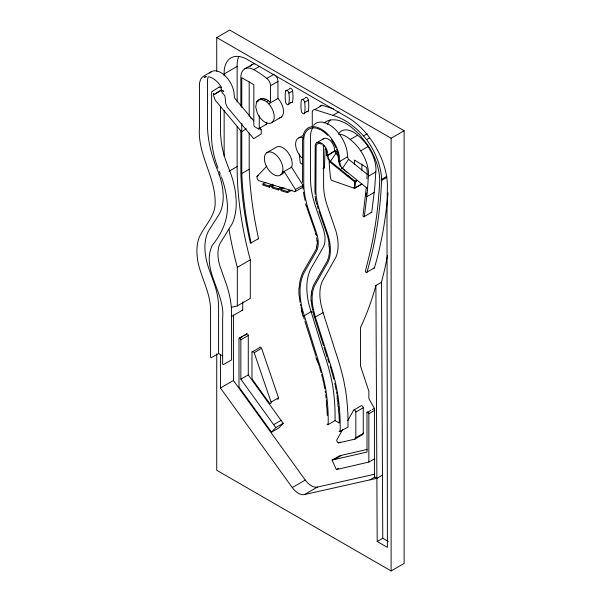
<?xml version="1.0" encoding="UTF-8"?>
<svg xmlns="http://www.w3.org/2000/svg" width="601" height="601" viewBox="0 0 601 601"><rect width="100%" height="100%" fill="white"/><g stroke="black" fill="none" stroke-linecap="round" stroke-linejoin="round"><path stroke-width="0.9" d="M329.123 161.226A199.494 115.182 60 0 0 330.46 177.205L331.136 180.195L354.462 188.353L354.462 181.059M354.477 164.629L354.477 160.069L366.64 167.551A27 15.588 60 0 1 367.226 173.223L366.918 178.963M342.69 429.505L336.74 440.052A1.961 1.127 60 0 0 338.566 442.899L354.658 439.188A3.906 2.254 60 0 0 355.837 437.708L355.852 411.858A1.788 1.029 60 0 0 353.719 410.055L347.709 420.632M361.892 170.383L361.892 163.998M353.643 410.137L361.141 405.773A1.788 1.029 60 0 1 363.267 407.576L363.259 433.419A3.906 2.254 60 0 1 362.072 434.906L354.658 439.188M324.089 123.047A39.869 23.018 60 0 1 332.12 119.787L335.951 119.907A39.869 23.018 60 0 1 352.637 128.268L359.105 134.106L367.737 145.029A44.632 25.768 60 0 1 379.592 183.297A541.238 312.482 60 0 1 367.219 263.711L365.363 271.434A1.262 0.729 60 0 0 366.249 272.463A1.262 0.729 60 0 0 367.001 272.148A541.238 312.482 60 0 0 380.899 192.913L381.627 180.383L381.365 175.582A48.253 27.856 60 0 0 366.587 139.627L363.53 135.916A65.96 38.081 60 0 0 332.939 115.354L314.811 109.577A6.371 3.674 60 0 0 312.272 111.771L312.272 126.308M363.289 432.915L363.259 433.419L355.837 437.708M298.922 288.21L298.952 295.129M311.025 295.94L311.048 301.003M325.126 149.303L324.382 167.867L322.895 168.723M366.249 188.045L363.012 215.564A0.939 0.541 60 0 0 363.567 216.758A0.939 0.541 60 0 0 364.326 216.555L367.271 192.59L368.548 173.989A28.878 16.67 60 0 0 362.08 153.097C358.451 146.854 353.32 141.611 347.506 137.374A24.085 13.906 60 0 0 339.956 134.248L338.461 134.203M364.326 216.555L371.749 212.266L374.693 188.308L375.971 169.7A28.878 16.67 60 0 0 369.495 148.815C365.874 142.565 360.743 137.321 354.921 133.084A24.085 13.906 60 0 0 347.378 129.966L345.064 129.891A24.085 13.906 60 0 0 339.445 132.611M242.03 310.477L241.993 310.462A1.157 0.669 60 0 0 242.699 310.093L242.706 301.957M266.686 122.296L266.679 124.144A1.39 0.804 60 0 1 265.875 124.61M353.869 187.587L355.041 187.925L355.634 180.781L355.153 180.931M366.152 194.611L366.287 192.898M317.02 244.322L316.599 247.199M302.799 139.793L303.212 136.389M311.235 293.551L311.588 291.267M251.984 352.043L251.999 351.901A1.788 1.029 60 0 1 254.133 352.562L271.111 402.152A1.961 1.127 60 0 1 269.286 402.903L253.194 380.613A3.906 2.254 60 0 1 251.984 377.218L251.984 352.043L259.399 347.754M211.394 71.669L203.611 76.177C200.546 78.032 199.472 81.728 199.434 85.109L199.434 128.021C197.489 154.269 215.323 176.664 215.15 202.282C215.699 216.255 204.167 225.721 198.969 237.981C196.279 245.689 196.527 254.08 197.984 262.021C201.403 278.548 210.943 293.784 210.56 311.093L210.56 357.227L211.259 357.625L218.591 353.516L218.591 307.374A57.996 33.483 60 0 0 213.873 282.598L209.156 269.518A51.971 30.005 60 0 1 209.313 229.725L218.591 215.188A54.683 31.568 60 0 0 223.174 194.581L222.851 190.397A54.683 31.568 60 0 0 220.056 177.19L219.132 174.478M221.544 177.378C224.128 184.515 225.961 191.847 226.81 199.231C229.537 216.781 223.091 231.888 212.176 245.463C201.08 269.736 225.24 292.972 222.64 317.906L222.64 364.176L223.339 364.574L231.595 359.931L231.55 311.295A75.057 43.332 60 0 0 226.449 284.491L219.913 266.048A34.911 20.156 60 0 1 220.004 243.503L232.144 223.775A71.752 41.424 60 0 0 236.17 200.351L235.757 194.852A71.752 41.424 60 0 0 232.084 177.528L230.799 173.727A72.308 41.747 60 0 0 228.921 168.723L226.795 163.307A72.691 41.972 60 0 1 221.288 142.152L220.507 133.55L220.462 106.437M388.269 541.456L382.769 538.278L381.462 282.237L384.324 270.811A467.758 270.059 60 0 0 387.412 255.62M256.529 102.125L255.733 107.136L257.408 113.296A13.117 7.573 60 0 0 273.402 120.778L274.116 118.517A13.117 7.573 60 0 0 268.827 103.943C266.078 100.487 259.437 97.099 256.529 102.125L258.385 101.058M282.29 172.54L291.568 167.183L292.056 165.733A13.117 7.573 60 0 0 286.947 151.151A13.117 7.573 60 0 0 275.897 147.47L266.619 152.819M313.504 125.369A26.256 15.16 60 0 1 331.985 126.533A26.256 15.16 60 0 1 347.017 150.843L347.633 156.636L339.685 161.549L338.679 161.173M341.398 167.964L341.556 168.686L342.322 168.505L348.64 159.31A7.144 4.124 -60 0 1 347.663 156.966L347.633 156.636M266.821 166.056L256.95 176.596A3.163 1.826 60 0 0 258.715 180.638L295.068 191.696A2.877 1.66 60 0 0 295.557 189.698L284.145 171.473L283.882 172.239A13.117 7.573 60 0 1 280.765 174.651M337.244 152.376L334.787 151.121L327.898 155.374C326.839 156.335 326.486 154.006 327.057 155.509A18.12 10.457 -60 0 0 327.312 156.793M329.528 160.828L329.573 161.699L355.026 182.268M355.168 182.328L356.814 180.608M356.964 180.383L356.521 180.916L356.874 180.518M275.769 427.589L240.851 379.193L240.851 339.79A1.315 0.759 60 0 0 239.919 338.183A1.315 0.759 60 0 0 238.995 338.724L238.995 387.082L271.517 432.157L275.769 427.589L283.191 423.307L248.273 374.911L248.273 335.508A1.315 0.759 60 0 0 247.342 333.901A1.315 0.759 60 0 0 246.418 334.434L244.186 335.719M283.191 423.307L278.939 427.867L271.517 432.157M337.679 152.338L334.757 150.641L327.793 155.434M213.595 93.636L213.543 94.229L214.392 94.252L221.378 89.834L223.564 91.089M326.982 154.908L327.004 155.494M303.174 315.72L303.002 316.051L303.926 315.908L310.845 311.776L313.459 312.107M327.275 424.021L327.222 424.591L328.071 424.637L335.073 420.602L339.032 422.886M213.603 93.914L213.55 94.455L214.392 94.455L221.393 90.323L223.842 91.555M339.287 430.962L339.122 431.443L340.076 431.571L348.009 426.995L347.987 419.032A151.632 69.047 68.8 0 0 345.703 391.018L343.99 381.71A230.581 186.513 45 0 0 337.544 358.053L323.075 312.67L321.047 304.572A45.173 26.083 60 0 1 322.346 281.148L335.854 257.341A43.099 24.889 60 0 0 335.854 230.814L326.861 204.573A52.227 30.155 60 0 1 323.608 186.753L323.578 145.517M246.312 128.727L241.993 131.581M323.075 312.67L314.421 317.523L313.136 311.896M316.885 142.662L323.706 138.628M205.797 76.44L204.137 77.394L206.586 76.612M219.087 87.092L211.65 91.848L211.507 134.849C211.484 146.216 214.009 157.47 217.945 168.1M216.736 71.339L216.736 37.547L229.717 30.05L404.105 130.733L404.105 563.453L391.116 570.95L216.736 470.267L216.736 353.876M224.15 75.839L224.15 73.968L237.14 66.471A32.957 19.029 60 0 1 238.747 56.584M244.72 68.882L252.142 64.6M240.851 106.122L240.851 77.176A18.691 10.795 60 0 1 253.832 69.678L259.775 66.253M253.832 69.678A93.02 53.707 60 0 1 266.408 78.085L266.821 78.408L274.244 74.126M257.814 100.502C261.781 96.806 267.483 98.94 270.533 102.733L270.533 85.718L277.955 81.428A6.431 3.711 60 0 0 275.709 75.606M259.587 99.623L261.443 98.549M261.728 99.548L263.584 98.474M264.087 100.284L265.942 99.21M266.513 101.779L268.362 100.713M289.269 89.068A2.396 1.382 60 0 1 290.937 88.4A2.396 1.382 60 0 1 292.612 90.991A41.259 23.822 60 0 1 292.612 101.704L288.901 103.845A2.389 1.382 60 0 1 287.225 104.529A2.389 1.382 60 0 1 285.558 101.922A41.259 23.822 60 0 1 285.558 91.209L288.525 89.496M268.677 103.8L277.955 98.444L277.955 81.428M288.901 103.845A41.259 23.822 60 0 0 288.901 93.14L292.612 90.991M302.814 99.458L304.294 98.602M241.775 107.489L241.775 77.717L253.832 84.673L253.832 125.248A1.39 0.804 60 0 0 254.644 126.691L258.407 128.869L266.686 124.091M304.669 102.238A2.389 1.382 60 0 0 303.002 99.638A2.389 1.382 60 0 0 301.326 100.314A41.259 23.822 60 0 0 301.326 111.027A2.396 1.382 60 0 0 303.002 113.619A2.396 1.382 60 0 0 304.669 112.95A41.259 23.822 60 0 0 304.669 102.238L308.381 100.097A2.389 1.382 60 0 0 306.705 97.49A2.389 1.382 60 0 0 305.038 98.173M272.118 122.401L281.396 117.052M304.669 112.95L308.381 110.809A41.259 23.822 60 0 0 308.381 100.097M314.811 109.577L322.226 105.295L333.457 108.871M229.026 171.255L237.14 166.567L237.14 126.338M332.939 115.354L338.874 111.921M298.847 137.847L303.482 135.165M240.851 130.725L240.851 172.983A304.985 176.085 60 0 0 250.301 242.706L251.09 243.247L249.978 237.56A339.971 196.287 60 0 1 241.775 173.554L249.197 169.264L249.197 132.979M257.01 176.431L258.49 175.575M273.305 184.928L269.436 187.159L263.118 185.228A1.548 0.894 60 0 1 262.907 184.064L265.995 182.276M262.907 184.064L269.225 185.994L272.321 184.206M350.233 139.455L357.655 135.172M282.335 187.685L278.466 189.916L272.148 187.985A1.442 0.834 60 0 1 271.937 186.821L274.251 185.484M363.53 135.916L367.241 133.775M271.937 186.821L278.255 188.752L280.577 187.414M366.587 139.627L369.555 137.914M292.139 189.999L287.496 192.681L281.178 190.75A1.548 0.894 60 0 1 280.967 189.585L284.055 187.797M280.967 189.585L287.286 191.516L289.607 190.171M360.645 150.843L368.06 146.561M295.467 189.398L302.979 185.416A2.877 1.66 60 0 1 302.491 187.414L294.888 191.757M216.736 37.547L391.116 138.23L404.105 130.733M251.12 242.887L258.543 238.597L257.393 233.278A339.971 196.287 60 0 1 249.197 169.264M368.481 176.176L375.895 171.894M355.041 187.925L361.141 184.409M354.462 188.353L361.885 184.071M381.635 179.301L386.834 176.296M381.627 180.383L386.826 177.385M231.408 307.269L237.32 305.901L237.32 267.34L250.301 259.842A302.972 174.921 60 0 1 237.14 166.567M366.85 196.662L374.273 192.373M237.32 305.901L250.301 298.404L250.301 259.842M231.34 316.614L242.706 310.048M239.266 338.123L246.688 333.833M241.219 337.431L242.706 336.575M240.851 339.79L248.273 335.508M367.001 272.148L374.423 267.866A541.238 312.482 60 0 0 387.991 192.868M254.208 352.727L261.548 348.272A1.788 1.029 60 0 0 259.422 347.618M382.446 475.098L376.88 478.313L374.423 476.886L374.423 408.342L369.51 399.838A3.05 1.765 60 0 1 368.856 397.629L368.856 391.206L360.51 366.032L360.51 327.47A467.758 270.059 60 0 0 375.895 285.452L381.462 282.237M376.88 478.313L304.437 494.57A14.987 8.654 60 0 1 292.281 487.554L220.439 387.991L233.428 380.493L233.428 314.886M240.851 379.193L248.273 374.911M271.089 402.084L278.511 397.802L261.63 348.445M273.643 424.644L281.065 420.362M355.867 412.023L363.289 407.733M374.791 458.631L368.856 462.056L336.335 469.576L332.083 460.103L367.001 452.027L367.001 412.624L370.712 410.483M372.199 409.627L374.423 408.342M368.856 462.056L368.856 413.698L374.791 410.265M338.611 442.899L340.098 442.043M332.083 460.103L339.497 455.813L367.136 449.428M334.209 459.607L341.631 455.325M292.281 487.554L305.27 480.049A14.987 8.654 60 0 0 317.426 487.073L374.746 474.204M336.335 469.576L338.558 468.292M304.437 494.57L317.426 487.073M369.953 479.868L374.821 477.051M375.895 285.452L377.203 541.493L382.769 538.278M367.519 188.436L366.663 188.383M253.877 138.576L261.262 133.94L261.202 129.786L259.827 128.126M366.527 196.234L365.829 195.761M329.573 161.699L330.34 161.511L335.914 153.398A8.414 4.861 -60 0 1 334.757 150.641M209.486 76.883C214.985 78.671 218.696 82.9 221.671 87.708M258.407 128.869L258.453 128.892A1.39 0.804 60 0 0 259.256 128.426L259.264 115.813M259.587 128.862L261.202 129.786M218.591 353.516L222.573 355.807M250.362 117.834L251.984 118.773M377.203 541.493L387.412 547.383L386.991 212.085L387.412 185.356A56.081 32.379 60 0 0 348.452 117.879L248.273 60.04A32.957 19.029 60 0 0 224.15 73.968M338.28 154.773L335.914 153.398L338.821 155.749M258.039 238.943L258.543 238.597M348.64 159.31L367.549 174.59M367.158 188.338L342.014 167.912A18.18 10.495 -60 0 1 339.881 162.338L339.159 155.321A26.166 15.108 60 0 0 321.287 129.17A26.166 15.108 60 0 0 303.422 134.684M342.953 168.986L344.411 170.158M345.86 171.338L347.318 172.51M355.897 181.938L330.024 160.925A18.135 10.472 -60 0 1 327.898 155.374L327.553 152.128A9.015 5.206 60 0 0 321.392 143.113A9.015 5.206 60 0 0 315.232 145.014L314.947 190.802A53.436 30.854 60 0 0 315.172 194.288M347.709 175.522L349.158 176.694M277.955 98.444L278.098 98.587A13.117 7.573 60 0 1 283.387 113.161L282.68 115.422A13.117 7.573 60 0 1 279.623 117.931M253.795 120.929L235.231 98.774A7.528 4.35 -60 0 1 234.367 96.205L233.909 91.637A19.037 10.991 60 0 0 223.099 74.081A19.037 10.991 60 0 0 209.719 73.059M224.789 95.702L222.385 92.839A8.827 5.093 -60 0 1 221.378 89.834M253.434 138.395L227.336 107.226L225.796 103.77L224.969 96.198M241.377 131.431L215.278 100.262L213.475 95.349M233.428 380.493L305.27 480.049M291.568 167.183L302.393 184.334M219.222 171.405L220.289 174.065M220.928 175.725L221.138 176.273M318.958 211.056L326.11 231.693M315.149 231.46L308.05 210.966A70.415 40.65 60 0 1 306.472 206.008M327.688 358.827L329.017 362.704M316.832 358.812L317.628 361.148M315.795 356.761L317.659 362.208M219.515 175.597L219.08 174.313A55.517 32.056 60 0 0 217.637 170.459L216.736 168.212A89.744 51.814 60 0 1 208.472 138.328L208.014 134.729A89.744 51.814 60 0 1 207.458 124.302L207.458 81.458A17.707 10.225 60 0 1 208.412 76.47M326.403 232.557L327.26 235.231M315.202 232.579L315.78 234.367M314.781 318.049L323.503 345.688M324.067 347.468L327.154 357.272M303.452 316.607L304.294 319.259M304.85 321.032L315.758 355.589M305.541 203.829L306.232 206.286M301.634 309.778L302.513 313.174M301.394 310.071L302.942 316.006M278.511 397.802L278.526 397.87A1.961 1.127 60 0 1 277.422 399.094M312.415 308.861L312.775 310.379M316.472 203.709L315.698 200.028M335.32 385.827L336.177 390.064M315.683 199.953L315.127 196.332M316.599 237.801L317.02 241.166M336.522 391.762L336.86 394.053M337.123 397.967L337.492 400.875M338.258 155.073L338.618 158.454M338.002 155.313L338.641 161.278M334.787 151.121L334.472 148.177A9.105 5.259 60 0 0 329.1 139.627A9.105 5.259 60 0 0 322.684 139.582M326.403 152.121L326.734 155.193M221.393 90.323L221.251 89.008A1.833 1.059 60 0 0 220.004 87.183A1.833 1.059 60 0 0 218.749 87.566M337.815 403.767L338.1 406.629M328.845 244.164L329.115 246.958M338.348 409.469L338.558 412.278M326.411 404.323L326.598 406.832M338.889 160.993L338.949 161.797A18.18 10.495 -60 0 0 339.28 163.765M391.116 138.23L391.116 570.95M340.211 431.495L340.196 423.495A153.758 70.016 68.8 0 0 337.882 395.09L336.207 386.015A226.637 183.328 45 0 0 329.866 362.764L315.375 317.268L313.316 309.087A45.083 26.031 60 0 1 314.616 285.708L328.123 261.901A43.197 24.942 60 0 0 328.123 235.322L319.131 209.073A52.129 30.095 60 0 1 315.878 191.283L316.141 145.81A7.7 4.447 60 0 1 321.4 144.18M335.073 420.602L335.073 415.283A135.225 61.572 68.8 0 0 332.631 385.331A214.249 173.306 45 0 0 323.654 352.374L309.335 305.969A62.151 35.887 60 0 1 311.468 267.61L323.113 247.447A26.121 15.078 60 0 0 323.113 228.372L315.713 207.007A69.198 39.951 60 0 1 310.544 178.752L310.544 136.397A24.911 14.386 60 0 1 312.903 127.585M328.206 424.561L328.206 419.235A137.066 62.414 68.8 0 0 326.125 391.521L325.75 388.99A210.553 170.316 45 0 0 318.763 361.982L302.528 309.943A62.076 35.835 60 0 1 304.662 271.637L316.299 251.466A26.204 15.13 60 0 0 316.299 232.332L308.899 210.966A69.123 39.906 60 0 1 303.738 182.749L303.738 140.401A24.829 14.334 60 0 1 315.878 128.118M302.558 140.078L302.558 182.501M249.197 81.804L249.197 116.233M241.775 123.303L241.775 173.554M237.14 66.471L237.14 102.02M224.15 110.449L224.15 156.29M220.439 354.252L220.439 387.991M374.423 267.866A1.262 0.729 60 0 1 373.552 268.114M320.032 106.535A6.371 3.674 60 0 1 322.226 105.295M324.382 167.867A13.252 7.648 60 0 1 323.766 167.626M237.32 267.34A302.972 174.921 60 0 1 228.928 229.079M367.001 412.624A1.315 0.759 60 0 1 367.932 412.091A1.315 0.759 60 0 1 368.856 413.698M269.225 185.994A1.442 0.834 60 0 1 269.436 187.159M278.255 188.752A1.442 0.834 60 0 1 278.466 189.916M287.286 191.516A1.442 0.834 60 0 1 287.496 192.681M266.821 78.408A6.431 3.711 60 0 1 270.533 85.718M250.076 66.493A18.691 10.795 60 0 1 254.809 63.759M285.558 91.209A2.396 1.382 60 0 1 287.225 90.548A2.396 1.382 60 0 1 288.901 93.14M292.612 101.704A2.389 1.382 60 0 1 290.937 102.38M308.381 110.809A2.396 1.382 60 0 1 306.705 111.47M327.425 124.384A39.869 23.018 60 0 1 330.25 119.997M312.227 307.937A46.39 26.782 60 0 1 311.295 300.733M311.273 295.654A46.39 26.782 60 0 1 311.483 293.258M311.836 290.959A46.39 26.782 60 0 1 312.152 289.494M312.34 288.78A46.39 26.782 60 0 1 312.745 287.398M312.978 286.73A46.39 26.782 60 0 1 313.76 284.806L327.26 261.007A41.89 24.183 60 0 0 328.469 257.529M301.439 309.012A63.368 36.586 60 0 1 301.071 307.487M300.733 305.969A63.368 36.586 60 0 1 300.425 304.452M300.027 302.198A63.368 36.586 60 0 1 299.253 295.76M299.17 287.924A63.368 36.586 60 0 1 303.805 270.69L315.45 250.519A24.904 14.379 60 0 0 316.847 246.891M329.108 160.384A18.12 10.457 -60 0 1 328.77 159.971M328.454 159.52A18.12 10.457 -60 0 1 328.169 159.032M327.906 158.521A18.12 10.457 -60 0 1 327.68 157.973M316.757 128.321A24.829 14.334 60 0 1 320.536 129.839M321.302 130.259A24.829 14.334 60 0 1 327.71 135.36M331.189 139.485A24.829 14.334 60 0 1 333.713 143.361M334.164 144.165A24.829 14.334 60 0 1 335.809 147.493M336.507 149.168A24.829 14.334 60 0 1 338.078 154.247M322.812 145.209A7.7 4.447 60 0 1 324.127 146.599M325.254 148.244A7.7 4.447 60 0 1 326.118 150.047M326.335 150.663A7.7 4.447 60 0 1 326.659 151.88M340.421 166.5A18.18 10.495 -60 0 1 340.136 166.011M339.881 165.493A18.18 10.495 -60 0 1 339.445 164.366M330.069 365.994A225.413 182.336 45 0 1 330.828 368.466M331.076 369.292A225.413 182.336 45 0 1 333.773 379.208M334.765 383.348A225.413 182.336 45 0 1 335.133 385.001M317.899 361.922A209.246 169.257 45 0 1 319.311 366.392M319.582 367.286A209.246 169.257 45 0 1 321.122 372.658M321.603 374.446A209.246 169.257 45 0 1 322.512 378.037M322.729 378.938A209.246 169.257 45 0 1 323.563 382.529M323.759 383.423A209.246 169.257 45 0 1 324.84 388.749M325.209 391.251A135.781 61.828 68.8 0 1 325.449 392.986M325.674 394.714A135.781 61.828 68.8 0 1 326.088 398.155M326.268 399.853A135.781 61.828 68.8 0 1 326.659 404.075M326.899 407.403A135.781 61.828 68.8 0 1 327.237 415.539M318.282 209.028A53.436 30.854 60 0 1 317.891 207.773M317.704 207.15A53.436 30.854 60 0 1 317.351 205.895M317.02 204.648A53.436 30.854 60 0 1 316.712 203.408M304.97 200.261A70.415 40.65 60 0 1 304.609 198.63M304.444 197.819A70.415 40.65 60 0 1 303.497 192.2M303.129 189.06A70.415 40.65 60 0 1 302.836 184.462M316.021 234.09A24.904 14.379 60 0 1 316.479 235.832M317.26 240.896A24.904 14.379 60 0 1 317.26 244.036M327.47 235.968A41.89 24.183 60 0 1 327.861 237.433M328.041 238.169A41.89 24.183 60 0 1 328.514 240.347M328.649 241.061A41.89 24.183 60 0 1 329.093 243.908M329.356 246.688A41.89 24.183 60 0 1 329.198 253.63M329.093 254.441A41.89 24.183 60 0 1 328.649 256.777M337.078 395.548A152.474 69.431 68.8 0 1 337.379 397.742M337.739 400.642A152.474 69.431 68.8 0 1 338.062 403.526M338.348 406.381A152.474 69.431 68.8 0 1 338.603 409.221M338.874 412.962A152.474 69.431 68.8 0 1 339.272 422.984M371.749 212.266A0.939 0.541 60 0 1 370.99 212.476M302.483 164.351A13.252 7.648 60 0 1 300.32 162.886A50.018 28.878 60 0 1 299.553 154.036M301.732 157.762A13.117 7.573 60 0 1 295.609 143.271L296.12 140.829A13.117 7.573 60 0 1 303.189 137.975M282.778 171.09L282.027 173.313A13.117 7.573 60 0 1 267.633 168.505L266.01 165.493A13.117 7.573 60 0 1 271.75 152.271A13.117 7.573 60 0 1 282.778 171.09"/></g></svg>
